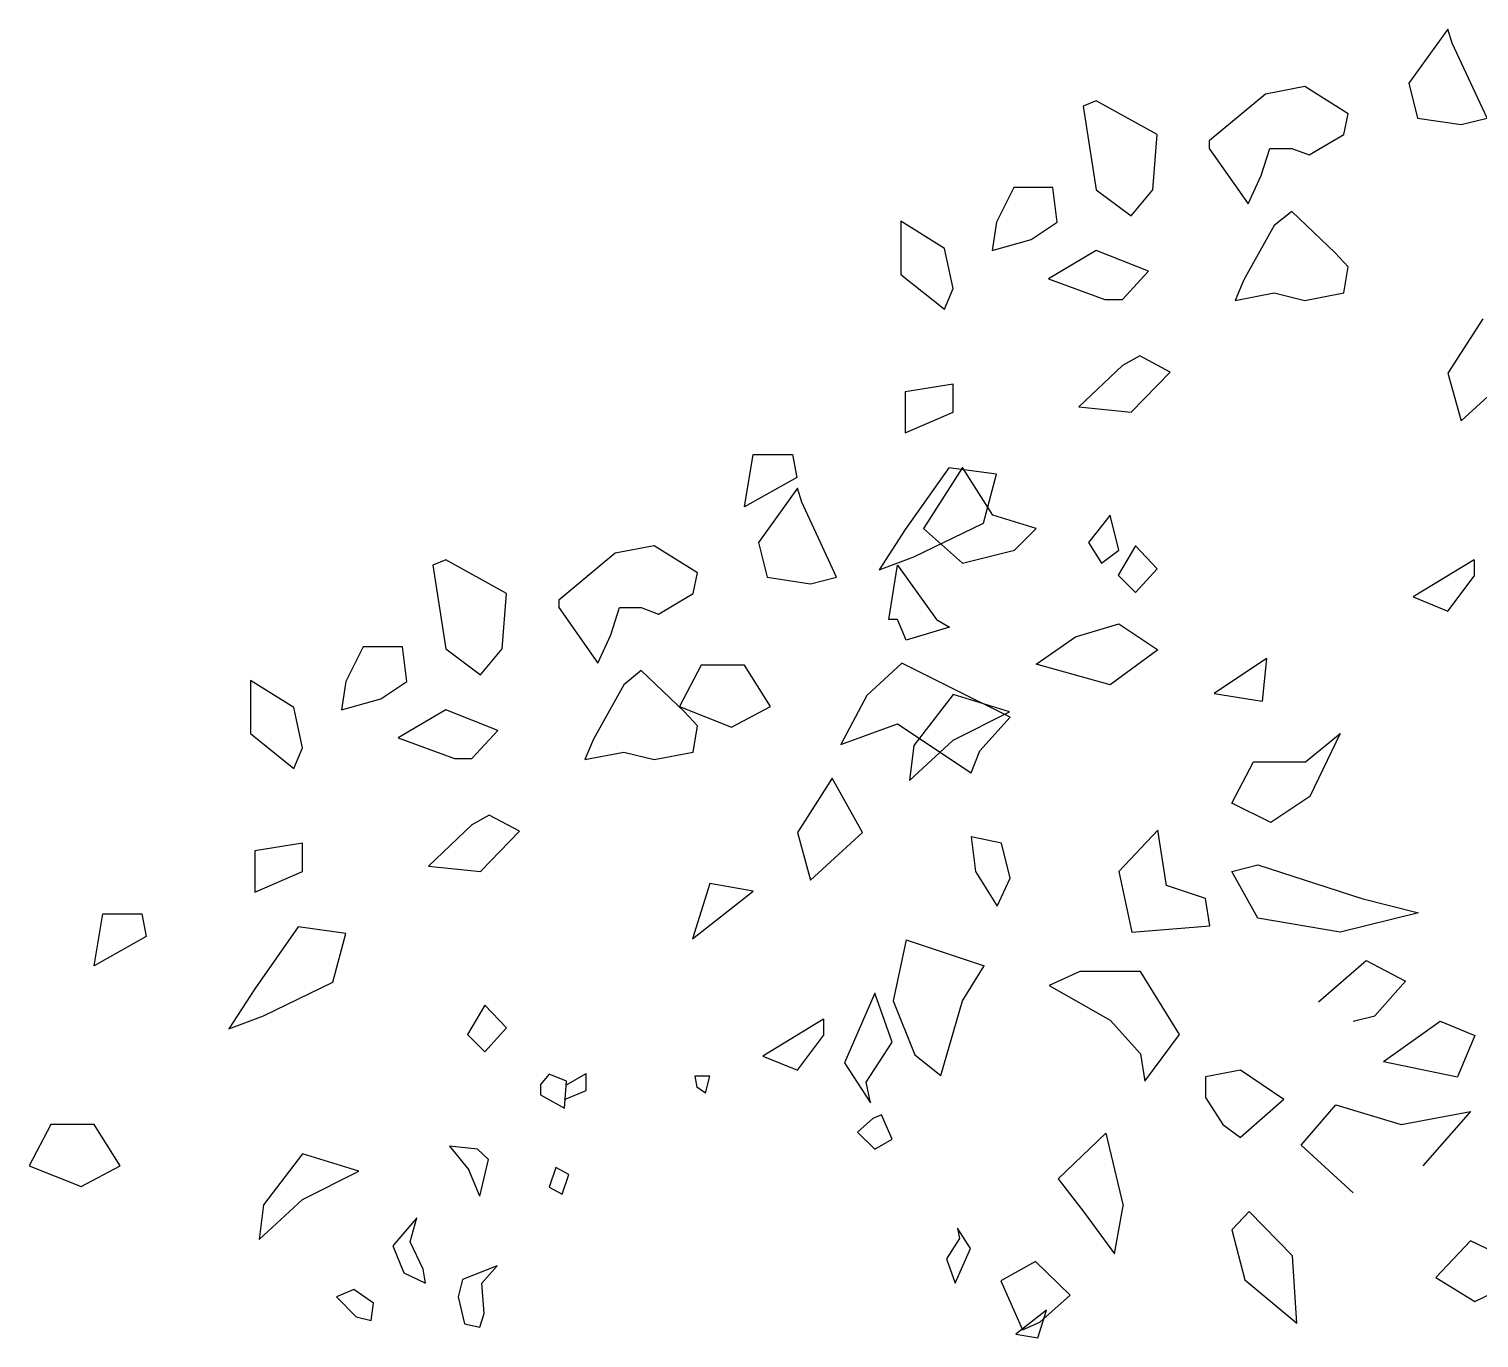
# Model space of a CAD drawing. Header units: millimetres. Extents: x 457.5 to 458.58, y 2596.21 to 2597.08.
# Drawn here: x 457.496 to 458.018, y 2596.605 to 2597.076 of the extents above; entities that cross this region are included whole.
import ezdxf

# ---------------------------------------------------------------- set-up
doc = ezdxf.new("R2010")
doc.units = ezdxf.units.MM
doc.header["$LTSCALE"] = 10
doc.layers.add('Vegetais', color=94, linetype='Continuous')

msp = doc.modelspace()

# ---------------------------------------------------------------- linework, layer by layer
at = {"layer": 'Vegetais'}
for p, q in [((458.00702, 2597.0758), (457.99296, 2597.05627)), ((458.00858, 2597.07072), (458.00702, 2597.0758)), ((458.02108, 2597.04377), (458.00858, 2597.07072)), ((457.99296, 2597.05627), (457.99608, 2597.04377)), ((457.9414, 2597.05236), (457.92108, 2597.03557)), ((457.95546, 2597.0551), (457.9414, 2597.05236)), ((457.97108, 2597.04533), (457.95546, 2597.0551)), ((457.88046, 2597.05002), (457.87577, 2597.04807)), ((457.87577, 2597.04807), (457.88046, 2597.01799)), ((457.90233, 2597.03791), (457.88046, 2597.05002)), ((457.96952, 2597.03791), (457.97108, 2597.04533)), ((457.99608, 2597.04377), (458.01171, 2597.04143)), ((458.01171, 2597.04143), (458.02108, 2597.04377)), ((457.90077, 2597.01799), (457.90233, 2597.03791)), ((457.92108, 2597.03557), (457.92108, 2597.03283)), ((457.95702, 2597.03049), (457.96952, 2597.03791)), ((457.92108, 2597.03283), (457.93515, 2597.01291)), ((457.93983, 2597.02307), (457.94296, 2597.03283)), ((457.94296, 2597.03283), (457.95077, 2597.03283)), ((457.95077, 2597.03283), (457.95702, 2597.03049)), ((457.93515, 2597.01291), (457.93983, 2597.02307)), ((457.85077, 2597.01877), (457.84452, 2597.00627)), ((457.86483, 2597.01877), (457.85077, 2597.01877)), ((457.8664, 2597.00627), (457.86483, 2597.01877)), ((457.88046, 2597.01799), (457.89296, 2597.00861)), ((457.89296, 2597.00861), (457.90077, 2597.01799)), ((457.95077, 2597.01018), (457.94452, 2597.0051)), ((457.9664, 2596.99533), (457.95077, 2597.01018)), ((457.81015, 2597.00666), (457.81015, 2596.98752)), ((457.82577, 2596.9969), (457.81015, 2597.00666)), ((457.84452, 2597.00627), (457.84296, 2596.99611)), ((457.85702, 2597.00002), (457.8664, 2597.00627)), ((457.94452, 2597.0051), (457.93358, 2596.98557)), ((457.84296, 2596.99611), (457.85702, 2597.00002)), ((457.8289, 2596.98244), (457.82577, 2596.9969)), ((457.88046, 2596.99611), (457.86327, 2596.98596)), ((457.89921, 2596.98869), (457.88046, 2596.99611)), ((457.97108, 2596.99025), (457.9664, 2596.99533)), ((457.88983, 2596.97854), (457.89921, 2596.98869)), ((457.96952, 2596.98088), (457.97108, 2596.99025)), ((457.81015, 2596.98752), (457.82577, 2596.97502)), ((457.86327, 2596.98596), (457.88358, 2596.97854)), ((457.93358, 2596.98557), (457.93046, 2596.97815)), ((457.82577, 2596.97502), (457.8289, 2596.98244)), ((457.88358, 2596.97854), (457.88983, 2596.97854)), ((457.93046, 2596.97815), (457.94452, 2596.98088)), ((457.94452, 2596.98088), (457.95546, 2596.97815)), ((457.95546, 2596.97815), (457.96952, 2596.98088)), ((458.01952, 2596.9715), (458.00702, 2596.95197)), ((457.89608, 2596.95822), (457.88983, 2596.95471)), ((457.90702, 2596.95236), (457.89608, 2596.95822)), ((457.88983, 2596.95471), (457.87421, 2596.93986)), ((457.89296, 2596.93791), (457.90702, 2596.95236)), ((458.00702, 2596.95197), (458.01171, 2596.93479)), ((458.01171, 2596.93479), (458.03046, 2596.95197)), ((457.8289, 2596.94807), (457.81171, 2596.94533)), ((457.8289, 2596.93791), (457.8289, 2596.94807)), ((457.81171, 2596.94533), (457.81171, 2596.93049)), ((457.81171, 2596.93049), (457.8289, 2596.93791)), ((457.87421, 2596.93986), (457.89296, 2596.93791)), ((457.7539, 2596.90393), (457.75702, 2596.92268)), ((457.75702, 2596.92268), (457.77108, 2596.92268)), ((457.77108, 2596.92268), (457.77265, 2596.91447)), ((457.82733, 2596.91799), (457.81171, 2596.89572)), ((457.8323, 2596.91804), (457.81824, 2596.89616)), ((457.84452, 2596.91565), (457.82733, 2596.91799)), ((457.84324, 2596.90085), (457.8323, 2596.91804)), ((457.83983, 2596.89807), (457.84452, 2596.91565)), ((457.77265, 2596.91447), (457.7539, 2596.90393)), ((457.77293, 2596.91061), (457.75887, 2596.89108)), ((457.77449, 2596.90554), (457.77293, 2596.91061)), ((457.78699, 2596.87858), (457.77449, 2596.90554)), ((457.85887, 2596.89616), (457.84324, 2596.90085)), ((457.88543, 2596.90085), (457.87762, 2596.89108)), ((457.88855, 2596.88835), (457.88543, 2596.90085)), ((457.81171, 2596.89572), (457.80233, 2596.88127)), ((457.81483, 2596.88596), (457.83983, 2596.89807)), ((457.81824, 2596.89616), (457.8323, 2596.88366)), ((457.85105, 2596.88835), (457.85887, 2596.89616)), ((457.72137, 2596.88991), (457.7073, 2596.88718)), ((457.73699, 2596.88015), (457.72137, 2596.88991)), ((457.75887, 2596.89108), (457.76199, 2596.87858)), ((457.87762, 2596.89108), (457.8823, 2596.88366)), ((457.89452, 2596.88986), (457.88827, 2596.87932)), ((457.90233, 2596.88166), (457.89452, 2596.88986)), ((457.64637, 2596.88483), (457.64168, 2596.88288)), ((457.66824, 2596.87272), (457.64637, 2596.88483)), ((457.7073, 2596.88718), (457.68699, 2596.87038)), ((457.80233, 2596.88127), (457.81483, 2596.88596)), ((457.8323, 2596.88366), (457.85105, 2596.88835)), ((457.8823, 2596.88366), (457.88855, 2596.88835)), ((458.0164, 2596.88479), (457.99452, 2596.8715)), ((458.0164, 2596.88479), (458.0164, 2596.87893)), ((457.64168, 2596.88288), (457.64637, 2596.8528)), ((457.73543, 2596.87272), (457.73699, 2596.88015)), ((457.76199, 2596.87858), (457.77762, 2596.87624)), ((457.77762, 2596.87624), (457.78699, 2596.87858)), ((457.80574, 2596.86335), (457.80887, 2596.88288)), ((457.80887, 2596.88288), (457.82293, 2596.86335)), ((457.88827, 2596.87932), (457.89452, 2596.87307)), ((457.89452, 2596.87307), (457.90233, 2596.88166)), ((458.00702, 2596.86643), (458.0164, 2596.87893)), ((457.66668, 2596.8528), (457.66824, 2596.87272)), ((457.68699, 2596.87038), (457.68699, 2596.86765)), ((457.72293, 2596.8653), (457.73543, 2596.87272)), ((457.99452, 2596.8715), (458.00702, 2596.86643)), ((457.68699, 2596.86765), (457.70105, 2596.84772)), ((457.70574, 2596.85788), (457.70887, 2596.86765)), ((457.70887, 2596.86765), (457.71668, 2596.86765)), ((457.71668, 2596.86765), (457.72293, 2596.8653)), ((457.80887, 2596.86335), (457.80574, 2596.86335)), ((457.81199, 2596.85593), (457.80887, 2596.86335)), ((457.82293, 2596.86335), (457.82762, 2596.86061)), ((457.70105, 2596.84772), (457.70574, 2596.85788)), ((457.82762, 2596.86061), (457.81199, 2596.85593)), ((457.87293, 2596.8571), (457.88855, 2596.86179)), ((457.88855, 2596.86179), (457.90262, 2596.85241)), ((457.61668, 2596.85358), (457.61043, 2596.84108)), ((457.63074, 2596.85358), (457.61668, 2596.85358)), ((457.6323, 2596.84108), (457.63074, 2596.85358)), ((457.64637, 2596.8528), (457.65887, 2596.84343)), ((457.65887, 2596.84343), (457.66668, 2596.8528)), ((457.85887, 2596.84733), (457.87293, 2596.8571)), ((457.90262, 2596.85241), (457.88543, 2596.83991)), ((457.73827, 2596.8469), (457.73046, 2596.83205)), ((457.7539, 2596.8469), (457.73827, 2596.8469)), ((457.76327, 2596.83205), (457.7539, 2596.8469)), ((457.81043, 2596.84772), (457.79793, 2596.836)), ((457.82918, 2596.83835), (457.81043, 2596.84772)), ((457.88543, 2596.83991), (457.85887, 2596.84733)), ((457.94168, 2596.84929), (457.92293, 2596.83679)), ((457.94168, 2596.84929), (457.94012, 2596.83405)), ((457.71668, 2596.84499), (457.71043, 2596.83991)), ((457.7323, 2596.83015), (457.71668, 2596.84499)), ((457.57605, 2596.84147), (457.57605, 2596.82233)), ((457.59168, 2596.83171), (457.57605, 2596.84147)), ((457.61043, 2596.84108), (457.60887, 2596.83093)), ((457.62293, 2596.83483), (457.6323, 2596.84108)), ((457.71043, 2596.83991), (457.69949, 2596.82038)), ((457.84949, 2596.82819), (457.82918, 2596.83835)), ((457.92293, 2596.83679), (457.94012, 2596.83405)), ((457.5948, 2596.81725), (457.59168, 2596.83171)), ((457.60887, 2596.83093), (457.62293, 2596.83483)), ((457.73046, 2596.83205), (457.74921, 2596.82463)), ((457.74921, 2596.82463), (457.76327, 2596.83205)), ((457.79793, 2596.836), (457.78855, 2596.81843)), ((457.8289, 2596.83635), (457.81483, 2596.81799)), ((457.84921, 2596.8301), (457.8289, 2596.83635)), ((457.64637, 2596.83093), (457.62918, 2596.82077)), ((457.66512, 2596.8235), (457.64637, 2596.83093)), ((457.73699, 2596.82507), (457.7323, 2596.83015)), ((457.8289, 2596.81994), (457.84921, 2596.8301)), ((457.83855, 2596.81608), (457.84949, 2596.82819)), ((457.57605, 2596.82233), (457.59168, 2596.80983)), ((457.65574, 2596.81335), (457.66512, 2596.8235)), ((457.73543, 2596.81569), (457.73699, 2596.82507)), ((457.78855, 2596.81843), (457.80887, 2596.82585)), ((457.80887, 2596.82585), (457.83543, 2596.80827)), ((457.95574, 2596.81218), (457.96824, 2596.82233)), ((457.96824, 2596.82233), (457.9573, 2596.79968)), ((457.59168, 2596.80983), (457.5948, 2596.81725)), ((457.62918, 2596.82077), (457.64949, 2596.81335)), ((457.69949, 2596.82038), (457.69637, 2596.81296)), ((457.69637, 2596.81296), (457.71043, 2596.81569)), ((457.71043, 2596.81569), (457.72137, 2596.81296)), ((457.72137, 2596.81296), (457.73543, 2596.81569)), ((457.81327, 2596.80549), (457.8289, 2596.81994)), ((457.81483, 2596.81799), (457.81327, 2596.80549)), ((457.83543, 2596.80827), (457.83855, 2596.81608)), ((457.64949, 2596.81335), (457.65574, 2596.81335)), ((457.92918, 2596.79733), (457.93699, 2596.81218)), ((457.93699, 2596.81218), (457.95574, 2596.81218)), ((457.78543, 2596.80632), (457.77293, 2596.78679)), ((457.79637, 2596.78679), (457.78543, 2596.80632)), ((457.94324, 2596.7903), (457.92918, 2596.79733)), ((457.9573, 2596.79968), (457.94324, 2596.7903)), ((457.65574, 2596.78952), (457.64012, 2596.77468)), ((457.66199, 2596.79304), (457.65574, 2596.78952)), ((457.67293, 2596.78718), (457.66199, 2596.79304)), ((457.65887, 2596.77272), (457.67293, 2596.78718)), ((457.77293, 2596.78679), (457.77762, 2596.7696)), ((457.77762, 2596.7696), (457.79637, 2596.78679)), ((457.83543, 2596.78522), (457.83699, 2596.77272)), ((457.84637, 2596.78288), (457.83543, 2596.78522)), ((457.90262, 2596.78757), (457.88855, 2596.77272)), ((457.90574, 2596.76765), (457.90262, 2596.78757)), ((457.5948, 2596.78288), (457.57762, 2596.78015)), ((457.57762, 2596.78015), (457.57762, 2596.7653)), ((457.5948, 2596.77272), (457.5948, 2596.78288)), ((457.84949, 2596.77038), (457.84637, 2596.78288)), ((457.64012, 2596.77468), (457.65887, 2596.77272)), ((457.92918, 2596.77272), (457.93855, 2596.77507)), ((457.93855, 2596.77507), (457.97605, 2596.76296)), ((457.57762, 2596.7653), (457.5948, 2596.77272)), ((457.83699, 2596.77272), (457.8448, 2596.76022)), ((457.8448, 2596.76022), (457.84949, 2596.77038)), ((457.88855, 2596.77272), (457.89324, 2596.75085)), ((457.93855, 2596.75593), (457.92918, 2596.77272)), ((457.7414, 2596.76838), (457.73515, 2596.74846)), ((457.73515, 2596.74846), (457.75702, 2596.76565)), ((457.75702, 2596.76565), (457.7414, 2596.76838)), ((457.9198, 2596.76296), (457.90574, 2596.76765)), ((457.92137, 2596.75319), (457.9198, 2596.76296)), ((457.97605, 2596.76296), (457.99637, 2596.75788)), ((457.5198, 2596.73874), (457.52293, 2596.75749)), ((457.52293, 2596.75749), (457.53699, 2596.75749)), ((457.53699, 2596.75749), (457.53855, 2596.74929)), ((457.89324, 2596.75085), (457.92137, 2596.75319)), ((457.96824, 2596.75085), (457.93855, 2596.75593)), ((457.99637, 2596.75788), (457.96824, 2596.75085)), ((457.53855, 2596.74929), (457.5198, 2596.73874)), ((457.59324, 2596.7528), (457.57762, 2596.73054)), ((457.61043, 2596.75046), (457.59324, 2596.7528)), ((457.60574, 2596.73288), (457.61043, 2596.75046)), ((457.81199, 2596.74811), (457.8073, 2596.72624)), ((457.81199, 2596.74811), (457.84012, 2596.73874)), ((457.8323, 2596.72624), (457.84012, 2596.73874)), ((457.96043, 2596.72585), (457.97762, 2596.74069)), ((457.97762, 2596.74069), (457.99168, 2596.73327)), ((457.58074, 2596.72077), (457.60574, 2596.73288)), ((457.87449, 2596.73679), (457.86355, 2596.73171)), ((457.89637, 2596.73679), (457.87449, 2596.73679)), ((457.91043, 2596.71413), (457.89637, 2596.73679)), ((457.99168, 2596.73327), (457.98074, 2596.72077)), ((457.57762, 2596.73054), (457.56824, 2596.71608)), ((457.80077, 2596.72893), (457.78983, 2596.70393)), ((457.80702, 2596.71135), (457.80077, 2596.72893)), ((457.86355, 2596.73171), (457.88543, 2596.71921)), ((457.66043, 2596.72468), (457.65418, 2596.71413)), ((457.66824, 2596.71647), (457.66043, 2596.72468)), ((457.8073, 2596.72624), (457.81512, 2596.70671)), ((457.82449, 2596.69929), (457.8323, 2596.72624)), ((457.56824, 2596.71608), (457.58074, 2596.72077)), ((457.66043, 2596.70788), (457.66824, 2596.71647)), ((457.7823, 2596.7196), (457.76043, 2596.70632)), ((457.7823, 2596.7196), (457.7823, 2596.71374)), ((457.88543, 2596.71921), (457.89637, 2596.7071)), ((457.97293, 2596.71882), (457.98074, 2596.72077)), ((457.98387, 2596.70436), (458.00418, 2596.71882)), ((458.00418, 2596.71882), (458.01668, 2596.71374)), ((457.65418, 2596.71413), (457.66043, 2596.70788)), ((457.77293, 2596.70124), (457.7823, 2596.71374)), ((457.79765, 2596.6969), (457.80702, 2596.71135)), ((457.89793, 2596.69733), (457.91043, 2596.71413)), ((458.01668, 2596.71374), (458.01043, 2596.6989)), ((457.76043, 2596.70632), (457.77293, 2596.70124)), ((457.81512, 2596.70671), (457.82449, 2596.69929)), ((457.89637, 2596.7071), (457.89793, 2596.69733)), ((457.78983, 2596.70393), (457.79921, 2596.68947)), ((457.9323, 2596.70124), (457.9198, 2596.6989)), ((457.94793, 2596.69069), (457.9323, 2596.70124)), ((457.98387, 2596.70436), (458.01043, 2596.6989)), ((457.68358, 2596.69983), (457.68046, 2596.69612)), ((457.68046, 2596.69612), (457.68046, 2596.6924)), ((457.68983, 2596.69729), (457.68358, 2596.69983)), ((457.68905, 2596.68753), (457.68983, 2596.69729)), ((457.68983, 2596.69592), (457.69687, 2596.70003)), ((457.69687, 2596.69397), (457.69687, 2596.70003)), ((457.7414, 2596.69904), (457.73593, 2596.69904)), ((457.73593, 2596.69904), (457.73671, 2596.69514)), ((457.73983, 2596.693), (457.7414, 2596.69904)), ((457.79921, 2596.68947), (457.79765, 2596.6969)), ((457.9198, 2596.6989), (457.9198, 2596.69147)), ((457.68046, 2596.6924), (457.68905, 2596.68753)), ((457.68905, 2596.69065), (457.69687, 2596.69397)), ((457.73983, 2596.693), (457.73671, 2596.69514)), ((457.9198, 2596.69147), (457.92605, 2596.68171)), ((457.94793, 2596.69069), (457.9323, 2596.67702)), ((457.80312, 2596.68518), (457.79999, 2596.68381)), ((457.80702, 2596.67639), (457.80312, 2596.68518)), ((457.95418, 2596.67429), (457.96668, 2596.68874)), ((457.96668, 2596.68874), (457.99012, 2596.68171)), ((457.99012, 2596.68171), (458.01512, 2596.6864)), ((458.01512, 2596.6864), (457.99793, 2596.66686)), ((457.50418, 2596.68171), (457.49637, 2596.66686)), ((457.5198, 2596.68171), (457.50418, 2596.68171)), ((457.52918, 2596.66686), (457.5198, 2596.68171)), ((457.79999, 2596.68381), (457.79452, 2596.67893)), ((457.92605, 2596.68171), (457.9323, 2596.67702)), ((457.79452, 2596.67893), (457.80077, 2596.67287)), ((457.80077, 2596.67287), (457.80702, 2596.67639)), ((457.88387, 2596.67858), (457.86668, 2596.66218)), ((457.88387, 2596.67858), (457.89012, 2596.65241)), ((457.5948, 2596.67116), (457.58074, 2596.6528)), ((457.61512, 2596.66491), (457.5948, 2596.67116)), ((457.64765, 2596.67386), (457.65468, 2596.66545)), ((457.6578, 2596.67287), (457.64765, 2596.67386)), ((457.66171, 2596.66917), (457.6578, 2596.67287)), ((457.97293, 2596.6571), (457.95418, 2596.67429)), ((457.49637, 2596.66686), (457.51512, 2596.65944)), ((457.51512, 2596.65944), (457.52918, 2596.66686)), ((457.5948, 2596.65475), (457.61512, 2596.66491)), ((457.65858, 2596.65589), (457.65468, 2596.66545)), ((457.65858, 2596.65589), (457.66171, 2596.66917)), ((457.68593, 2596.66623), (457.68358, 2596.6592)), ((457.69062, 2596.6637), (457.68593, 2596.66623)), ((457.68358, 2596.6592), (457.68827, 2596.65667)), ((457.68827, 2596.65667), (457.69062, 2596.6637)), ((457.86668, 2596.66218), (457.87605, 2596.65007)), ((457.57918, 2596.6403), (457.5948, 2596.65475)), ((457.58074, 2596.6528), (457.57918, 2596.6403)), ((457.87605, 2596.65007), (457.88699, 2596.63522)), ((457.88699, 2596.63522), (457.89012, 2596.65241)), ((457.93543, 2596.65046), (457.92918, 2596.64382)), ((457.95105, 2596.63444), (457.93543, 2596.65046)), ((457.63593, 2596.64808), (457.62733, 2596.63811)), ((457.63358, 2596.63948), (457.63593, 2596.64808)), ((457.83515, 2596.63714), (457.83046, 2596.64436)), ((457.83046, 2596.64436), (457.83124, 2596.64065)), ((457.92918, 2596.64382), (457.93387, 2596.62585)), ((457.63827, 2596.62972), (457.63358, 2596.63948)), ((457.63827, 2596.62972), (457.63358, 2596.63948)), ((457.83124, 2596.64065), (457.82655, 2596.63342)), ((458.01512, 2596.63991), (458.00262, 2596.62663)), ((458.03855, 2596.62858), (458.01512, 2596.63991)), ((457.62733, 2596.63811), (457.63124, 2596.62834)), ((457.82655, 2596.63342), (457.82968, 2596.62464)), ((457.82968, 2596.62464), (457.83515, 2596.63714)), ((457.95262, 2596.61022), (457.95105, 2596.63444)), ((457.63124, 2596.62834), (457.63905, 2596.62464)), ((457.63905, 2596.62464), (457.63827, 2596.62972)), ((457.66483, 2596.63089), (457.65233, 2596.626)), ((457.65937, 2596.62464), (457.66483, 2596.63089)), ((457.85858, 2596.63244), (457.84608, 2596.62541)), ((457.87108, 2596.62033), (457.85858, 2596.63244)), ((458.01668, 2596.61804), (458.03855, 2596.62858)), ((457.65233, 2596.626), (457.65077, 2596.61975)), ((457.66015, 2596.6137), (457.65937, 2596.62464)), ((457.84608, 2596.62541), (457.8539, 2596.60783)), ((457.93387, 2596.62585), (457.95262, 2596.61022)), ((458.00262, 2596.62663), (458.01668, 2596.61804)), ((457.61327, 2596.62229), (457.60702, 2596.61975)), ((457.60702, 2596.61975), (457.61405, 2596.61253)), ((457.6203, 2596.6174), (457.61327, 2596.62229)), ((457.61952, 2596.61115), (457.6203, 2596.6174)), ((457.65077, 2596.61975), (457.65312, 2596.60998)), ((457.86015, 2596.61057), (457.87108, 2596.62033)), ((457.61405, 2596.61253), (457.61952, 2596.61115)), ((457.65858, 2596.60881), (457.66015, 2596.6137)), ((457.86249, 2596.61487), (457.85155, 2596.60628)), ((457.85937, 2596.6049), (457.86249, 2596.61487)), ((457.65312, 2596.60998), (457.65858, 2596.60881)), ((457.8539, 2596.60783), (457.86015, 2596.61057)), ((457.85155, 2596.60628), (457.85937, 2596.6049))]:
    msp.add_line(p, q, dxfattribs=at)

doc.saveas('drawing.dxf')
